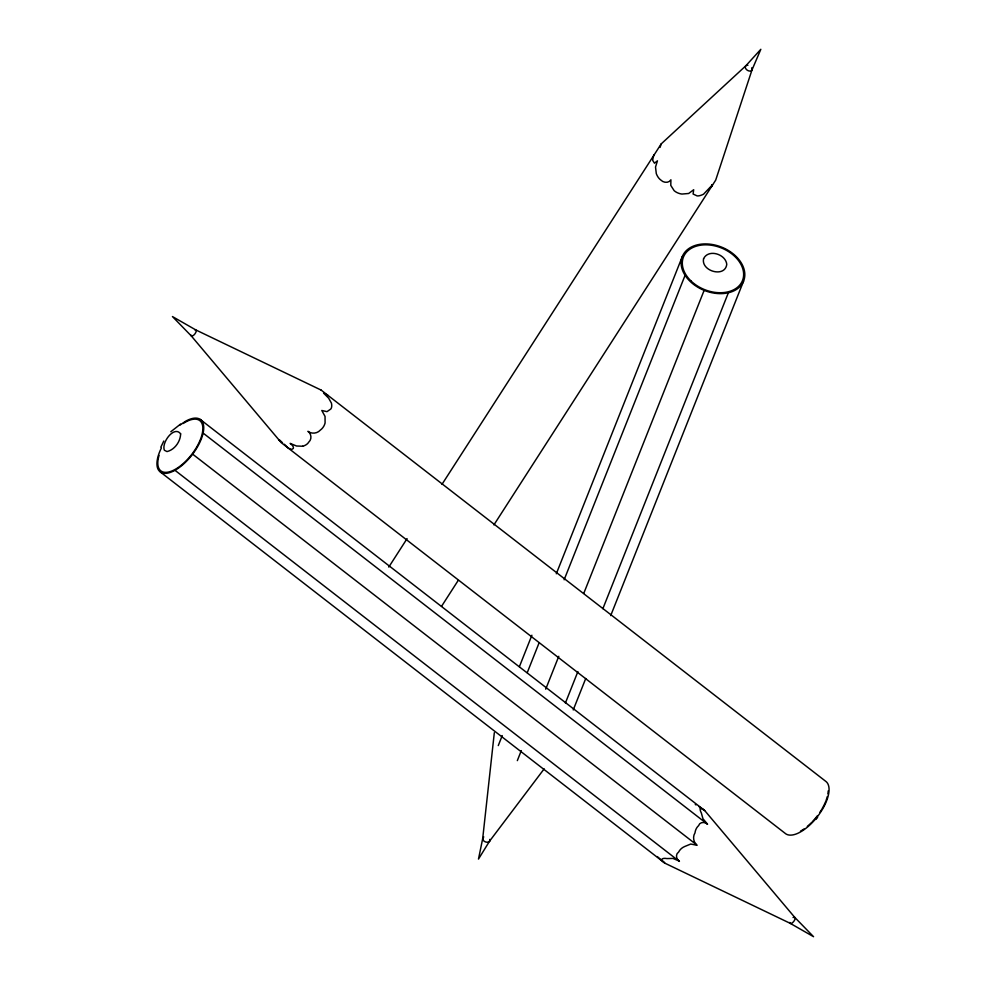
<?xml version="1.0" encoding="UTF-8"?>
<svg xmlns="http://www.w3.org/2000/svg" width="986" height="986" viewBox="0 0 986 986"><rect width="100%" height="100%" fill="white"/><g stroke="black" fill="none" stroke-linecap="round" stroke-linejoin="round"><path stroke-width="1.48" d="M482.684 838.679L494.319 732.721M482.82 838.001L478.481 859.089L489.783 840.812M519.4 666.684L531.898 635.23M556.314 573.766L682.374 256.434M498.275 745.589L502.244 735.581M527.239 672.686L539.157 642.675M564.14 579.78L685.085 275.304M517.33 760.637L521.298 750.629M545.714 689.165L558.779 656.294M583.761 593.399L704.14 290.352M565.409 703.006L577.895 671.565M602.877 608.67L728.371 292.756M573.236 709.945L585.733 678.491M610.716 615.597L743.58 281.109A33.006 23.319 21.7 0 0 705.323 243.912A33.006 23.319 21.7 0 0 690.015 281.293A33.006 23.319 21.7 0 0 743.58 281.109M160.829 447.188L163.787 441.038M493.912 524.909L715.7 180.118L751.985 69.957L760.835 49.3L745.786 65.84L661.199 143.907L660.053 147.419M388.78 567.086L407.07 538.639M441.987 484.348L661.199 143.907M441.531 606.353L458.157 580.495M489.401 841.391L544.161 768.858M815.829 819.415L817.616 817.382M170.812 431.745L180.512 424.116M179.612 425.299L185.688 421.182A33.006 14.889 -52.2 0 1 199.32 443.441A33.006 14.889 -52.2 0 1 160.435 472.06L664.909 863.194L790.193 923.327L813.561 936.7L794.716 917.337L704.694 810.554L200.22 419.42M302.677 446.239L296.527 446.005L290.118 443.38C291.782 444.39 295.578 448.371 292.004 449.283A11.462 1.615 33.7 0 1 288.146 448.001L284.301 444.23M695.266 804.514L696.042 804.896M703.844 809.9L699.974 807.583L700.368 808.323A11.462 3.661 47.6 0 0 701.342 812.982L702.969 818.774L707.578 824.21C704.978 821.683 699.703 821.695 698.569 825.689A11.462 9.342 83.1 0 0 694.994 832.874C692.492 836.781 693.417 842.451 697.114 845.285L690.755 844.041L684.703 846.506A11.462 9.552 -11.9 0 0 678.676 852.015C675.139 854.221 676.236 859.509 679.44 861.431L677.9 859.94M698.791 806.474L704.694 810.554M280.505 440.816L278.791 439.62L282.501 442.652M203.104 433.076L706.679 823.581M192.64 454.152L696.276 844.534M174.966 470.297L678.516 860.766L672.994 858.436L666.893 858.572A11.462 4.166 26.4 0 0 661.926 859.163L661.766 860.174L664.909 863.194M664.022 862.467L657.317 856.575M302.677 446.239A11.462 8.282 5.9 0 0 308.754 442.122C312.044 439.263 311.465 433.717 307.94 431.313C311.576 434.197 317.307 433.581 320.339 430.093A11.462 10.106 -71.7 0 0 325.084 422.994L325.047 416.412L321.806 410.496L326.995 411.643L330.803 409.017A11.462 6.002 55.9 0 0 331.419 403.101L328.658 398.196L323.593 393.131L327.931 395.361A11.462 1.615 33.7 0 1 326.908 395.287M194.809 329.854A3.759 1.689 -52.2 0 1 194.945 333.872A3.759 1.689 -52.2 0 1 190.89 335.03M828.191 790.92A31.786 14.334 -52.2 0 1 827.895 793.792M827.303 796.552A31.786 14.334 -52.2 0 1 826.046 800.496M825.516 801.852A31.786 14.334 -52.2 0 1 822.077 808.767M821.4 809.925A31.786 14.334 -52.2 0 1 819.933 812.23M817.53 815.607A31.786 14.334 -52.2 0 1 812.168 821.893M811.219 822.854A31.786 14.334 -52.2 0 1 807.337 826.404M804.009 828.955A31.786 14.334 -52.2 0 1 800.509 831.161M711.892 184.801A11.462 2.034 -66.4 0 0 711.769 186.231L710.968 187.266L712.459 184.801L703.523 194.217A11.462 4.462 -35.3 0 1 697.127 195.906L693.096 194.02L693.688 189.731L688.659 193.49L681.918 194.057A11.462 8.344 12.5 0 1 674.153 190.68L670.788 185.405L670.911 179.797C668.755 183.384 663.504 182.854 660.891 180.093A11.462 7.346 75.3 0 1 656.294 173.61L655.517 167.041L657.452 160.817L654.482 163.208L652.744 160.484A11.462 2.034 -66.4 0 1 654.026 154.716M751.726 67.812A3.759 2.49 32.8 0 1 750.05 71.078A3.759 2.49 32.8 0 1 745.441 68.022A3.759 2.49 32.8 0 1 747.918 65.273M160.373 471.974A32.489 14.654 -52.2 0 1 157.538 458.613L157.563 458.404A33.006 14.889 -52.2 0 1 161.347 448.051M793.064 917.535A3.759 1.689 -52.2 0 1 795.086 918.656A3.759 1.689 -52.2 0 1 792.3 922.834A3.759 1.689 -52.2 0 1 789.786 922.452M183.174 423.499A31.786 14.334 -52.2 0 1 202.426 432.731A31.786 14.334 -52.2 0 1 174.399 469.804A31.786 14.334 -52.2 0 1 159.054 455.409M489.82 839.394A3.759 2.65 21.7 0 1 485.297 841.859A3.759 2.65 21.7 0 1 483.793 836.966M180.635 433.852C180.463 441.58 174.67 449.764 167.016 451.576L164.379 450.245C161.223 442.566 174.288 425.188 180.635 433.852M703.585 258.702C700.812 271.212 725.154 278.114 726.756 264.31C725.733 254.092 708.404 248.645 703.585 258.702M321.091 390.062L195.807 329.928L172.439 316.555L191.284 335.918L281.306 442.702L785.78 833.823A33.006 14.889 -52.2 0 0 817.986 815.915A33.006 14.889 -52.2 0 0 825.565 781.195L321.091 390.062M690.866 280.837A31.786 22.468 21.7 0 0 742.458 280.653A31.786 22.468 21.7 0 0 705.606 244.824A31.786 22.468 21.7 0 0 690.866 280.837"/></g></svg>
